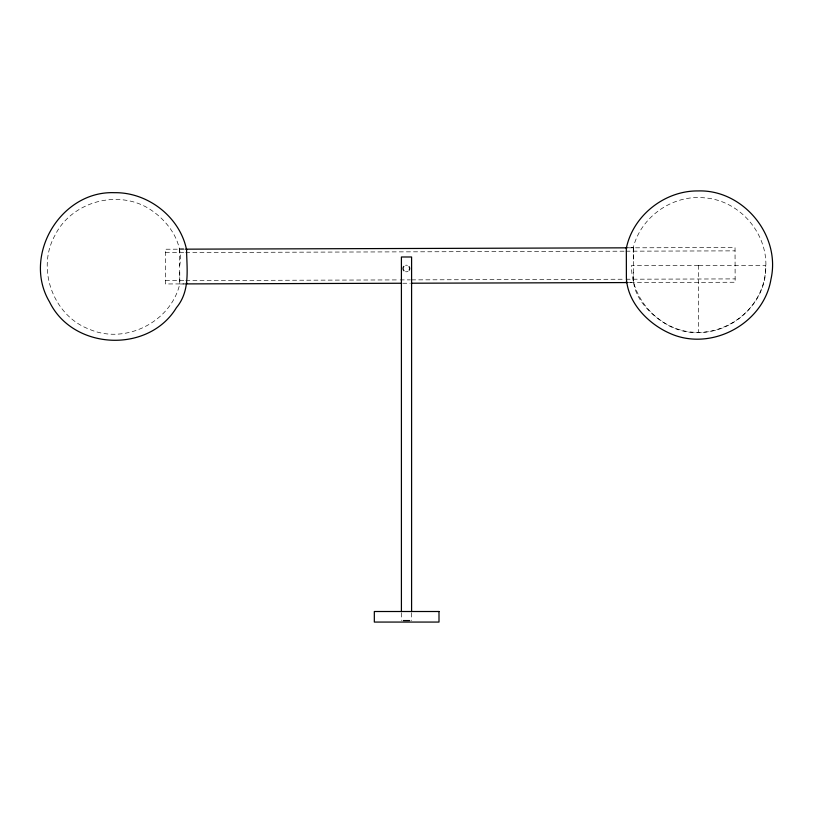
<?xml version="1.0" encoding="UTF-8"?>
<svg xmlns="http://www.w3.org/2000/svg" width="813" height="813" viewBox="0 0 813 813"><rect width="100%" height="100%" fill="white"/><g stroke="black" fill="none" stroke-linecap="round" stroke-linejoin="round"><path stroke-width="0.61" stroke-dasharray="4.07 3.05" d="M698.824 265.373L765.724 265.373C767.726 314.164 708.804 349.184 666.792 324.529C650.319 314.773 632.443 296.999 633.337 276.298L633.286 247.589L633.286 248.321M184.409 283.981L179.775 283.991C170.801 322.273 124.938 345.068 89.003 329.102C53.018 315.454 36.118 268.646 55.071 235.15C72.184 200.679 120.415 188.443 151.889 210.587C169.338 222.65 183.789 243.605 179.673 265.8M698.448 265.373L631.559 265.373C630.776 301.176 662.808 333.269 698.641 332.334C732.259 332.995 762.94 304.875 765.49 271.39C769.748 235.607 740.734 200.476 704.79 197.884C673.012 194.307 641.04 216.502 633.286 247.528L627.484 247.548M179.612 248.9L185.405 248.88M184.388 249.164L165.354 249.225L165.456 283.961L184.49 283.91M628.459 247.833L735.033 247.508L735.145 282.243L628.561 282.568M165.364 252.579L184.399 252.518M185.669 252.518L624.658 251.187M625.929 251.187L735.043 250.861M165.446 280.617L184.48 280.556M185.75 280.556L398.898 279.906M400.169 279.906L410.321 279.875M411.591 279.875L624.75 279.225M626.01 279.225L735.135 278.9M402.72 283.249L410.331 283.229M627.534 282.639L633.327 282.629M179.612 248.971L179.775 283.92L179.734 271.451M633.286 248.554L633.317 259.256M633.327 281.572L633.297 272.487M698.641 265.373L698.641 332.334M411.591 612.972L411.591 620.573M401.409 612.972L401.409 620.573M408.024 271.349A3.303 3.303 0 0 1 405.524 271.694M405.555 265.292A3.303 3.303 0 0 1 407.415 265.373"/><path stroke-width="1.22" d="M626.335 248.585L626.386 277.599C627.26 302.548 648.317 323.981 670.166 333.493C711.273 351.887 763.692 323.665 770.968 279.215C780.988 235.303 743.082 189.399 698.072 190.933C664.739 190.557 633.002 215.536 626.325 248.28M186.563 248.941C186.716 269.012 190.547 290.769 176.401 307.7C148.596 353.746 72.957 350.261 49.502 301.857C22.002 255.617 60.731 190.557 114.481 192.691C147.844 192.122 179.968 217.03 186.584 249.865M186.726 283.9L186.726 282.914M626.376 282.578L626.376 281.593M185.659 249.164L627.189 247.833M185.76 283.9L401.449 283.249M411.602 283.219L627.29 282.568M403.309 620.573L409.701 620.573M626.325 247.559L626.325 248.128M411.591 611.701L411.591 256.989L401.409 256.989L401.409 611.701M409.081 266.634A3.303 3.303 0 0 1 409.183 270.201M403.929 270.739A3.303 3.303 0 0 1 403.797 266.41M439 611.508L374.326 611.508L374.326 622.067L439 622.067L439 611.508"/></g></svg>
